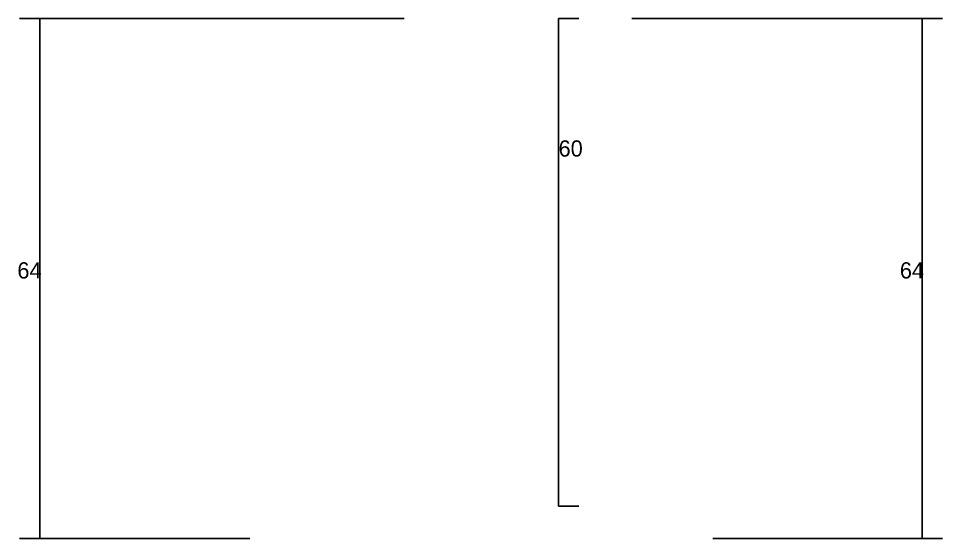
# Model space of a CAD drawing. Header units: metres. Extents: x 137387 to 139512, y 31896 to 33204.
# Drawn here: x 138104.8 to 138332.2, y 31895.6 to 32023.6 of the extents above; entities that cross this region are included whole.
import ezdxf

# ---------------------------------------------------------------- set-up
doc = ezdxf.new("R2010")
doc.units = ezdxf.units.M
doc.layers.add('COTA', color=241, linetype='Continuous')
doc.layers.add('Cota Seção (2x)', color=4, linetype='Continuous')

msp = doc.modelspace()

# ---------------------------------------------------------------- linework, layer by layer
at = {"layer": 'COTA'}
for p, q in [((138199.7, 32023.6), (138105, 32023.6)), ((138110, 31895.6), (138110, 32023.6)), ((138255.7, 32023.6), (138332.2, 32023.6)), ((138327.2, 31895.6), (138327.2, 32023.6)), ((138161.7, 31895.6), (138105, 31895.6)), ((138275.7, 31895.6), (138332.2, 31895.6))]:
    msp.add_line(p, q, dxfattribs=at)
at = {"layer": 'Cota Seção (2x)'}
for p, q in [((138237.7, 31903.6), (138237.7, 32023.6)), ((138237.7, 32023.6), (138242.7, 32023.6)), ((138237.7, 31903.6), (138242.7, 31903.6))]:
    msp.add_line(p, q, dxfattribs=at)

# ---------------------------------------------------------------- texts
at = {"layer": 'COTA'}
for p in [(138104.5, 31959.6), (138321.7, 31959.6)]:
    msp.add_text('64', height=4, dxfattribs=at).set_placement(p)
at = {"layer": 'Cota Seção (2x)'}
msp.add_text('60', height=4, dxfattribs=at).set_placement((138237.7, 31989.6))

doc.saveas('drawing.dxf')
